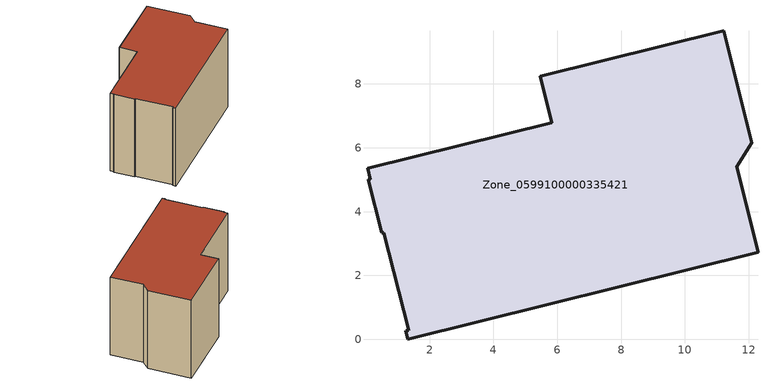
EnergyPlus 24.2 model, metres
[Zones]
Zone_0599100000335421
 floor ground (C_G): 0.57,3.34 0.49,3.34 0.08,5 0.14,5.02 0.05,5.35 5.82,6.78 5.46,8.24 11.22,9.67 12.09,6.16 11.63,5.4 12.29,2.73 1.32,0 1.25,0.27 1.35,0.29 z0
 wall outside (C_F): 1.25,0.27 1.32,0 12.29,2.73 11.63,5.4 12.09,6.16 11.22,9.67 5.46,8.24 5.82,6.78 0.05,5.35 0.14,5.02 0.08,5 0.49,3.34 0.57,3.34 1.35,0.29 1.25,0.27 z0:7.42
 roof outside (C_R): 0.49,3.34 0.57,3.34 1.35,0.29 1.25,0.27 1.32,0 12.29,2.73 11.63,5.4 12.09,6.16 11.22,9.67 5.46,8.24 5.82,6.78 0.05,5.35 0.14,5.02 0.08,5 z7.42
[BUILDING]
Pand.0599100000335421: North Axis=0; Terrain=City; Loads Convergence Tolerance Value=0.04; Temperature Convergence Tolerance Value=0.4; Solar Distribution=FullExterior; Maximum Number of Warmup Days=25; Minimum Number of Warmup Days=1
[Site:Location]
Rotterdam.The.Hague.AP_ZH_NLD Design_Conditions: Latitude=51.96; Longitude=4.45; Time Zone=1; Elevation=-4.5
[SITE:GROUNDTEMPERATURE:BUILDINGSURFACE]
18, 18, 18, 18, 18, 18, 18, 18, 18, 18, 18, 18
[MATERIAL] Thermal Absorptance=0.9; Solar Absorptance=0.7; Visible Absorptance=0.7
Name | Roughness | Thickness | Conductivity | Density | Specific Heat
G.TC.1975-1991 | MediumSmooth | 0.15 | 0.288461 | 540 | 1210
F.TC.1975-1991 | Rough | 0.3 | 0.230769 | 1920 | 840
R.TC.1975-1991 | MediumRough | 0.2 | 0.153846 | 1500 | 1000
[CONSTRUCTION]
C_G: G.TC.1975-1991
C_F: F.TC.1975-1991
C_R: R.TC.1975-1991
[ZONE]
Zone_0599100000335421: Type=1; Multiplier=1; Ceiling Height=Autocalculate; Volume=Autocalculate; Floor Area=autocalculate; Part of Total Floor Area=Yes
[ZONEINFILTRATION:DESIGNFLOWRATE]
Infil_Zone_0599100000335421: Zone or ZoneList or Space or SpaceList=Zone_0599100000335421; Schedule=AlwaysOn; Design Flow Rate Calculation Method=Flow/Area; Flow Rate per Floor Area=0.003; Constant Term Coefficient=1; Temperature Term Coefficient=0; Velocity Term Coefficient=0; Velocity Squared Term Coefficient=0
[HVACTEMPLATE:ZONE:IDEALLOADSAIRSYSTEM]
Zone_0599100000335421: Maximum Heating Supply Air Temperature=50; Minimum Cooling Supply Air Temperature=13; Maximum Heating Supply Air Humidity Ratio=0.0156; Minimum Cooling Supply Air Humidity Ratio=0.0077; Heating Limit=NoLimit; Cooling Limit=NoLimit; Dehumidification Control Type=ConstantSensibleHeatRatio; Cooling Sensible Heat Ratio=0.7; Dehumidification Setpoint=60; Humidification Control Type=None; Humidification Setpoint=30; Outdoor Air Method=None; Outdoor Air Flow Rate per Person=0.00944; Outdoor Air Flow Rate per Zone Floor Area=0; Outdoor Air Flow Rate per Zone=0; Demand Controlled Ventilation Type=None; Outdoor Air Economizer Type=NoEconomizer; Heat Recovery Type=None; Sensible Heat Recovery Effectiveness=0.7; Latent Heat Recovery Effectiveness=0.65
[ZONECONTROL:THERMOSTAT]
ThermostatControl_Zone_0599100000335421: Zone or ZoneList=Zone_0599100000335421; Control Type Schedule=DualSetpointControlType; Control 1=Thermostat_Zone_0599100000335421; Temperature Difference Between Cutout And Setpoint=0
[THERMOSTATSETPOINT:DUALSETPOINT]
Thermostat_Zone_0599100000335421: Heating Setpoint Temperature Schedule=HeatingSetpoint_Zone_0599100000335421; Cooling Setpoint Temperature Schedule=CoolingSetpoint_Zone_0599100000335421
[SCHEDULE:COMPACT]
HeatingSetpoint_Zone_0599100000335421: Through: 12/31, For: AllDays, Until: 24:00, 21
CoolingSetpoint_Zone_0599100000335421: Through: 12/31, For: AllDays, Until: 24:00, 24
DualSetpointControlType: Through: 12/31, For: AllDays, Until: 24:00, 4
AlwaysOn: Through: 12/31, For: AllDays, Until: 24:00, 1
